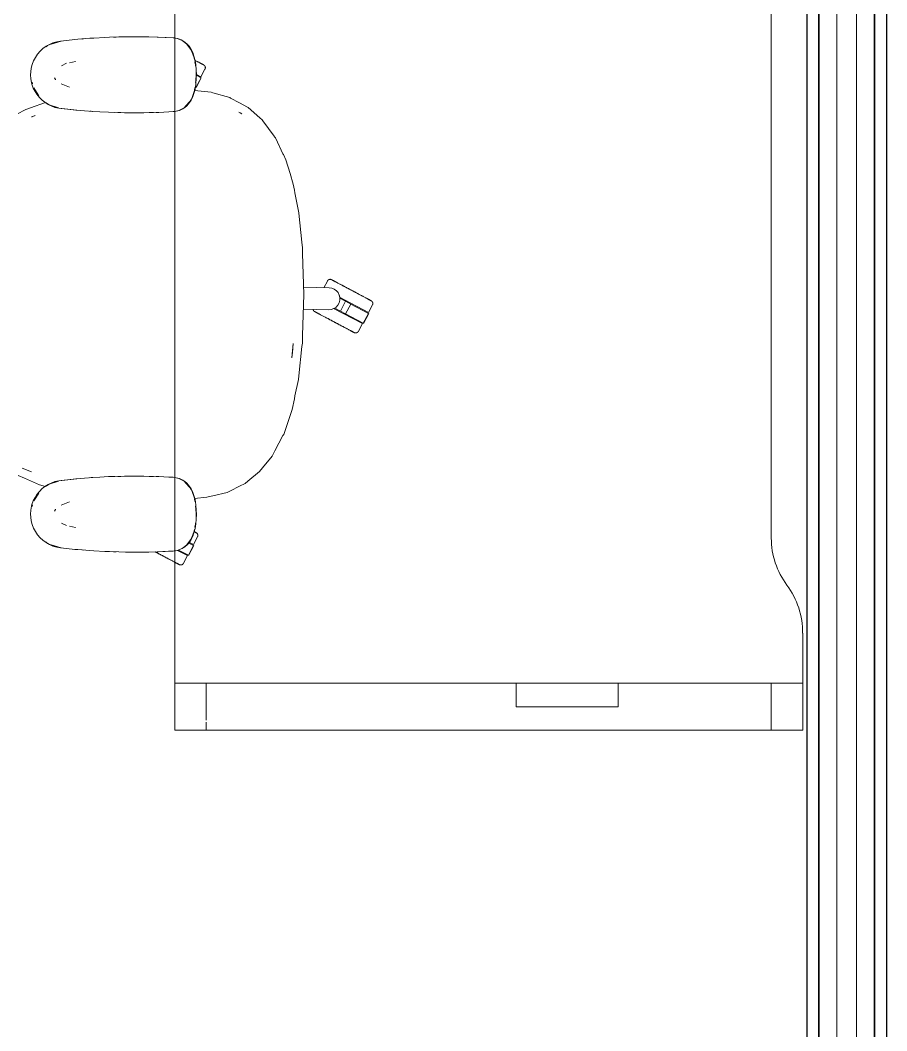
# Model space of a CAD drawing. Header units: millimetres. Extents: x 90978 to 295199, y -4084 to 97293.
# Drawn here: x 184209 to 185313, y 30635 to 31923 of the extents above; entities that cross this region are included whole.
import ezdxf

# ---------------------------------------------------------------- set-up
doc = ezdxf.new("R2010")
doc.units = ezdxf.units.MM
doc.header["$MEASUREMENT"] = 0
for name, color, linetype, lineweight in [('CSM-STL-XX-ZZ-M3-A-XXXX-00001_detached _19_04_21__rvt-1-Level 0$0$A-WALL', 7, 'CONTINUOUS', 9), ('CSM-STL-XX-ZZ-M3-A-XXXX-00001_detached _19_04_21__rvt-1-Level 0$0$I-WALL', 7, 'CONTINUOUS', 9), ('G-IMPT', 8, 'CONTINUOUS', 9), ('I-FURN', 8, 'CONTINUOUS', 9)]:
    doc.layers.add(name, color=color, linetype=linetype, lineweight=lineweight)

msp = doc.modelspace()

# ---------------------------------------------------------------- linework, layer by layer
at = {"layer": 'CSM-STL-XX-ZZ-M3-A-XXXX-00001_detached _19_04_21__rvt-1-Level 0$0$A-WALL'}
for p, q in [((185226.1, 34240.7), (185226.1, 28565.2)), ((185227.1, 34240.7), (185227.1, 28565.2)), ((185249.6, 34240.7), (185249.6, 28565.2)), ((185274.6, 34240.7), (185274.6, 28565.2)), ((185297.1, 34240.7), (185297.1, 28565.2)), ((185298.1, 34240.7), (185298.1, 28565.2))]:
    msp.add_line(p, q, dxfattribs=at)
at = {"layer": 'CSM-STL-XX-ZZ-M3-A-XXXX-00001_detached _19_04_21__rvt-1-Level 0$0$I-WALL', "lineweight": 30}
for p, q in [((185211.1, 34240.7), (185211.1, 28565.2)), ((185313.1, 28565.2), (185313.1, 34240.7))]:
    msp.add_line(p, q, dxfattribs=at)
at = {"layer": 'G-IMPT'}
for p, q in [((184246.4, 31892.7), (184242, 31890.2)), ((184252.1, 31894.8), (184244, 31891.1)), ((184246.4, 31892.7), (184250.7, 31894.5)), ((184261.1, 31896.9), (184248.6, 31893)), ((184248.6, 31893), (184257.8, 31895.9)), ((184250.7, 31894.5), (184255.5, 31896)), ((184252.1, 31894.8), (184260.5, 31896.7)), ((184260.6, 31896.9), (184255.5, 31896)), ((184261.1, 31896.9), (184257.8, 31895.9)), ((184278.5, 31898.8), (184260.6, 31896.9)), ((184282.6, 31899.1), (184278.5, 31898.8)), ((184297.7, 31900.4), (184282.6, 31899.1)), ((184289.5, 31899.7), (184287.8, 31899.5)), ((184297.7, 31900.4), (184302.8, 31900.7)), ((184302.8, 31900.7), (184316.9, 31901.5)), ((184322.9, 31901.7), (184316.9, 31901.5)), ((184322.9, 31901.7), (184334.7, 31902.1)), ((184327.8, 31901.9), (184329.8, 31902)), ((184329.8, 31902), (184331.2, 31902)), ((184343.1, 31902.3), (184334.7, 31902.1)), ((184343.1, 31902.3), (184353.9, 31902.4)), ((184343.1, 31902.3), (184363.3, 31902.3)), ((184343.1, 31902.3), (184373.1, 31902.2)), ((184373.1, 31902.2), (184353.9, 31902.4)), ((184363.3, 31902.3), (184365.3, 31902.3)), ((184363.3, 31902.3), (184373.1, 31902.2)), ((184363.3, 31902.3), (184384.7, 31901.8)), ((184363.3, 31902.3), (184383.5, 31901.9)), ((184365.3, 31902.3), (184367.2, 31902.3)), ((184373.1, 31902.2), (184384.7, 31901.8)), ((184384.7, 31901.8), (184383.5, 31901.9)), ((184383.5, 31901.9), (184405.3, 31900.8)), ((184383.5, 31901.9), (184403.7, 31900.9)), ((184384.7, 31901.8), (184405.3, 31900.8)), ((184405.3, 31900.8), (184403.7, 31900.9)), ((184405.3, 31900.8), (184406.9, 31900.5)), ((184409.1, 31900.1), (184406, 31900.6)), ((184409.3, 31900.1), (184406.9, 31900.5)), ((184409.1, 31900.1), (184415.3, 31897.7)), ((184409.3, 31900.1), (184410.7, 31899.7)), ((184414.3, 31898.3), (184410.7, 31899.7)), ((184414.3, 31898.3), (184417.7, 31896.4)), ((184415.3, 31897.7), (184420.9, 31893.5)), ((184417.7, 31896.4), (184421.5, 31893.3)), ((184420.9, 31893.5), (184426.2, 31886.7)), ((184424.1, 31890.3), (184421.5, 31893.3)), ((184228.3, 31876), (184231.1, 31880.2)), ((184231.1, 31880.2), (184234.5, 31884)), ((184237.9, 31887.2), (184234.5, 31884)), ((184237.9, 31887.2), (184242, 31890.2)), ((184241.9, 31889.5), (184244, 31891.1)), ((184426.8, 31886.2), (184424.1, 31890.3)), ((184426.2, 31886.7), (184428, 31882.3)), ((184426.8, 31886.2), (184428.8, 31882.1)), ((184430.3, 31876.7), (184428, 31882.3)), ((184430.4, 31877.8), (184428.8, 31882.1)), ((184223, 31862.3), (184224.3, 31867.1)), ((184226.1, 31871.8), (184224.3, 31867.1)), ((184228.3, 31876), (184226.1, 31871.8)), ((184261.5, 31865.3), (184268.2, 31868.6)), ((184279.3, 31870.9), (184271.8, 31869.3)), ((184278.9, 31870.8), (184279.3, 31870.9)), ((184430.3, 31876.7), (184431, 31873.3)), ((184430.4, 31877.8), (184431.8, 31872.3)), ((184431.6, 31870.5), (184432.4, 31866.7)), ((184432.8, 31866.4), (184431.8, 31872.3)), ((184432.4, 31866.7), (184432.6, 31863.5)), ((184432.8, 31866.4), (184433.4, 31860.2)), ((184222.2, 31853.9), (184222.4, 31857.8)), ((184222.2, 31853.9), (184222.5, 31848.9)), ((184223, 31862.3), (184222.4, 31857.8)), ((184432.9, 31846.7), (184433.2, 31853.9)), ((184433, 31857), (184433.2, 31853.9)), ((184433.5, 31853.9), (184433.4, 31860.2)), ((184433.4, 31849.4), (184433.5, 31853.9)), ((184222.5, 31848.9), (184223.4, 31843.9)), ((184223.4, 31843.9), (184223.9, 31841.8)), ((184225.7, 31837), (184223.9, 31841.8)), ((184224.7, 31842.2), (184224.1, 31844.3)), ((184252.8, 31850.1), (184253.8, 31847.9)), ((184253.8, 31847.9), (184254.1, 31847.4)), ((184271.8, 31838.2), (184261.4, 31842.3)), ((184431.8, 31835.3), (184432.9, 31842.1)), ((184432.9, 31846.7), (184432.5, 31844)), ((184433.4, 31849.4), (184432.9, 31842.1)), ((184225.7, 31837), (184227.9, 31832.5)), ((184226.3, 31837.1), (184228.5, 31833.4)), ((184226.3, 31837.1), (184232.6, 31827.2)), ((184227.9, 31832.5), (184230.2, 31829)), ((184228.5, 31833.4), (184232.6, 31827.2)), ((184233.4, 31825), (184230.2, 31829)), ((184431, 31833.7), (184428.2, 31825.1)), ((184430.8, 31831.4), (184429, 31826.3)), ((184430.8, 31831.4), (184431.8, 31835.3)), ((184431.1, 31834), (184452.4, 31831.6)), ((184431.7, 31837.8), (184431.2, 31834.5)), ((184454.6, 31830.9), (184452.4, 31831.6)), ((184454.6, 31830.9), (184476, 31824.9)), ((184241.2, 31818.7), (184222.2, 31811.7)), ((184233.4, 31825), (184237, 31821.4)), ((184237, 31821.4), (184240.3, 31818.8)), ((184244.6, 31816.1), (184240.3, 31818.8)), ((184245.9, 31815.7), (184242.3, 31818.1)), ((184244.6, 31816.1), (184249.2, 31813.9)), ((184255.1, 31812.1), (184245.9, 31815.7)), ((184245.9, 31815.7), (184248.6, 31814.8)), ((184245.9, 31815.7), (184257.8, 31811.9)), ((184248.6, 31814.8), (184257.8, 31811.9)), ((184424.4, 31818.9), (184417.5, 31811.5)), ((184423.2, 31816.8), (184417.5, 31811.5)), ((184423, 31817.3), (184419.9, 31813.7)), ((184420.7, 31813.8), (184423.6, 31816.8)), ((184424.4, 31818.9), (184423.1, 31817.4)), ((184425.1, 31819.9), (184423.2, 31816.8)), ((184423.6, 31816.8), (184426, 31820.3)), ((184426.4, 31822.2), (184425.6, 31820.7)), ((184426.8, 31821.7), (184426, 31820.3)), ((184428.2, 31825.1), (184426.7, 31822.6)), ((184429, 31826.3), (184426.8, 31821.7)), ((184476, 31824.9), (184477.1, 31824.3)), ((184477.1, 31824.3), (184488.3, 31818.3)), ((184488.3, 31818.3), (184498.8, 31812.7)), ((184206.6, 31804.5), (184214.5, 31808.6)), ((184214.5, 31808.6), (184216.2, 31809.6)), ((184222.2, 31811.7), (184216.2, 31809.6)), ((184223.5, 31800.2), (184228, 31801.8)), ((184228, 31801.8), (184224.1, 31800.4)), ((184249.2, 31813.9), (184253.3, 31812.4)), ((184258.3, 31811.3), (184253.3, 31812.4)), ((184258.2, 31811.5), (184255.1, 31812.1)), ((184258.3, 31811.3), (184281.2, 31808.8)), ((184258.3, 31811.3), (184261.1, 31811)), ((184258.3, 31811.3), (184279.7, 31808.9)), ((184281.2, 31808.8), (184261.1, 31811)), ((184279.7, 31808.9), (184291.1, 31808)), ((184301.4, 31807.2), (184291.1, 31808)), ((184299.3, 31807.4), (184297.9, 31807.5)), ((184299.3, 31807.4), (184301.2, 31807.3)), ((184301.4, 31807.2), (184310.3, 31806.7)), ((184321.6, 31806.1), (184310.3, 31806.7)), ((184321.6, 31806.1), (184329.4, 31805.8)), ((184341.7, 31805.5), (184329.4, 31805.8)), ((184333.3, 31805.7), (184335, 31805.7)), ((184335, 31805.7), (184337.1, 31805.7)), ((184341.7, 31805.5), (184347.2, 31805.5)), ((184361.9, 31805.5), (184347.2, 31805.5)), ((184366.4, 31805.5), (184361.9, 31805.5)), ((184366.4, 31805.5), (184382.1, 31805.9)), ((184373.2, 31805.7), (184375.4, 31805.7)), ((184378.7, 31805.8), (184375.4, 31805.7)), ((184382.1, 31805.9), (184385.7, 31806)), ((184398.2, 31806.6), (184385.7, 31806)), ((184398.2, 31806.6), (184403.9, 31806.9)), ((184406, 31807.3), (184403.7, 31806.9)), ((184403.9, 31806.9), (184406, 31807.2)), ((184411, 31808.3), (184406, 31807.3)), ((184406, 31807.2), (184407.9, 31807.4)), ((184407.9, 31807.4), (184411.8, 31808.5)), ((184415.3, 31810.4), (184411, 31808.3)), ((184416.2, 31810.5), (184411.8, 31808.5)), ((184415.3, 31810.4), (184417.5, 31811.5)), ((184416.2, 31810.5), (184419.4, 31812.7)), ((184417.5, 31811.5), (184419.9, 31813.7)), ((184420.7, 31813.8), (184419.4, 31812.7)), ((184491.5, 31804.1), (184487.6, 31806.1)), ((184489.2, 31805.3), (184487.6, 31806.1)), ((184491.5, 31804.1), (184489.2, 31805.3)), ((184499.4, 31812.1), (184498.8, 31812.7)), ((184514.2, 31799.1), (184499.4, 31812.1)), ((184223.5, 31800.2), (184224.1, 31800.4)), ((184514.2, 31799.1), (184517.5, 31796.3)), ((184518.2, 31795.3), (184517.5, 31796.3)), ((184532.8, 31775.8), (184518.2, 31795.3)), ((184532.8, 31775.8), (184533.2, 31775)), ((184533.2, 31775), (184534.2, 31773.4)), ((184534.6, 31772.7), (184534.2, 31773.4)), ((184534.6, 31772.7), (184543.8, 31753.1)), ((184543.8, 31753.1), (184544.3, 31752.2)), ((184547.5, 31745.4), (184544.3, 31752.2)), ((184547.5, 31745.4), (184552.8, 31728.1)), ((184552.8, 31728.1), (184557, 31714.5)), ((184557, 31714.5), (184558.4, 31706.9)), ((184559.1, 31703.3), (184558.4, 31706.9)), ((184559.1, 31703.3), (184564, 31677.9)), ((184564.1, 31677.4), (184564, 31677.9)), ((184564.1, 31677.4), (184567.9, 31640.4)), ((184567.9, 31640.4), (184568.7, 31633.4)), ((184568.9, 31626.1), (184568.7, 31633.4)), ((184570.5, 31573.9), (184568.9, 31626.1)), ((184568.8, 31521.8), (184570.5, 31573.9)), ((184568.8, 31521.8), (184568.5, 31511.8)), ((184556.6, 31511.3), (184555.3, 31493)), ((184556.6, 31511.3), (184556, 31499.9)), ((184568, 31507.4), (184563.9, 31470)), ((184568, 31507.4), (184568.5, 31511.8)), ((184555.3, 31493), (184556, 31499.9)), ((184563.4, 31465.6), (184563.9, 31470)), ((184559, 31444.6), (184563.4, 31465.6)), ((184558.3, 31441), (184555.4, 31427.1)), ((184559, 31444.6), (184558.3, 31441)), ((184552.9, 31419.7), (184544.7, 31395.6)), ((184552.9, 31419.7), (184555.4, 31427.1)), ((184533.5, 31374.4), (184543.8, 31394)), ((184543.8, 31394), (184544.7, 31395.6)), ((184530.1, 31367.9), (184517.9, 31352.8)), ((184530.1, 31367.9), (184532.8, 31373.1)), ((184533.5, 31374.4), (184532.8, 31373.1)), ((184211.4, 31352.7), (184223.3, 31347.8)), ((184514.1, 31348.1), (184517.9, 31352.8)), ((184214.5, 31339.7), (184206.3, 31343.3)), ((184222.3, 31336.3), (184214.5, 31339.7)), ((184223.5, 31347.7), (184223.3, 31347.8)), ((184258.3, 31336.5), (184281.2, 31339)), ((184258.3, 31336.5), (184279.7, 31338.9)), ((184281.2, 31339), (184261.1, 31336.9)), ((184279.7, 31338.9), (184291.1, 31339.9)), ((184301.4, 31340.6), (184291.1, 31339.9)), ((184299.3, 31340.5), (184297.9, 31340.3)), ((184299.3, 31340.5), (184301.2, 31340.5)), ((184301.4, 31340.6), (184310.3, 31341.1)), ((184321.6, 31341.7), (184310.3, 31341.1)), ((184321.6, 31341.7), (184329.4, 31342)), ((184341.7, 31342.3), (184329.4, 31342)), ((184333.3, 31342.1), (184335, 31342.1)), ((184335, 31342.1), (184337.1, 31342.1)), ((184341.7, 31342.3), (184347.2, 31342.3)), ((184361.9, 31342.4), (184347.2, 31342.3)), ((184366.4, 31342.3), (184361.9, 31342.4)), ((184366.4, 31342.3), (184382.1, 31341.9)), ((184373.2, 31342.1), (184375.4, 31342.1)), ((184378.7, 31342), (184375.4, 31342.1)), ((184382.1, 31341.9), (184385.7, 31341.8)), ((184398.2, 31341.2), (184385.7, 31341.8)), ((184398.2, 31341.2), (184403.9, 31340.9)), ((184406, 31340.5), (184403.7, 31340.9)), ((184403.9, 31340.9), (184406, 31340.6)), ((184406, 31340.6), (184407.9, 31340.4)), ((184411, 31339.5), (184406, 31340.5)), ((184407.9, 31340.4), (184411.8, 31339.3)), ((184415.3, 31337.4), (184411, 31339.5)), ((184416.2, 31337.4), (184411.8, 31339.3)), ((184499.2, 31336), (184514.1, 31348.1)), ((184233.4, 31331.4), (184222.3, 31336.3)), ((184233.4, 31331.4), (184241.2, 31329.2)), ((184233.4, 31322.8), (184237, 31326.4)), ((184237, 31326.4), (184240.3, 31329)), ((184244.6, 31331.7), (184240.3, 31329)), ((184245.9, 31332.1), (184242.3, 31329.7)), ((184244.6, 31331.7), (184249.2, 31333.9)), ((184245.9, 31332.1), (184257.8, 31335.9)), ((184255.1, 31335.7), (184245.9, 31332.1)), ((184245.9, 31332.1), (184248.6, 31333)), ((184248.6, 31333), (184257.8, 31335.9)), ((184249.2, 31333.9), (184253.3, 31335.4)), ((184258.3, 31336.5), (184253.3, 31335.4)), ((184258.2, 31336.3), (184255.1, 31335.7)), ((184258.3, 31336.5), (184261.1, 31336.9)), ((184415.3, 31337.4), (184417.5, 31336.3)), ((184416.2, 31337.4), (184419.4, 31335.1)), ((184417.5, 31336.3), (184419.9, 31334.1)), ((184424.4, 31328.9), (184417.5, 31336.3)), ((184423.2, 31331), (184417.5, 31336.3)), ((184420.7, 31334), (184419.4, 31335.1)), ((184423, 31330.6), (184419.9, 31334.1)), ((184420.7, 31334), (184423.6, 31331)), ((184424.4, 31328.9), (184423.1, 31330.4)), ((184425.1, 31327.9), (184423.2, 31331)), ((184423.6, 31331), (184426, 31327.5)), ((184426.4, 31325.6), (184425.6, 31327.1)), ((184426.8, 31326.1), (184426, 31327.5)), ((184428.2, 31322.7), (184426.7, 31325.2)), ((184429, 31321.5), (184426.8, 31326.1)), ((184476.9, 31323.8), (184488.4, 31329.5)), ((184495.5, 31333), (184488.4, 31329.5)), ((184499.2, 31336), (184495.5, 31333)), ((184225.7, 31310.8), (184227.9, 31315.3)), ((184226.3, 31310.7), (184232.6, 31320.6)), ((184226.3, 31310.7), (184228.5, 31314.4)), ((184227.9, 31315.3), (184230.2, 31318.9)), ((184228.5, 31314.4), (184232.6, 31320.6)), ((184233.4, 31322.8), (184230.2, 31318.9)), ((184431, 31314.1), (184428.2, 31322.7)), ((184430.8, 31316.4), (184429, 31321.5)), ((184430.8, 31316.4), (184431.8, 31312.5)), ((184431.1, 31313.9), (184446.9, 31315.4)), ((184431.7, 31310), (184431.2, 31313.3)), ((184431.8, 31312.5), (184432.9, 31305.7)), ((184446.9, 31315.4), (184452.2, 31316.7)), ((184454.6, 31317.3), (184452.2, 31316.7)), ((184472.6, 31321.7), (184454.6, 31317.3)), ((184476.9, 31323.8), (184472.6, 31321.7)), ((184222.5, 31298.9), (184223.4, 31303.9)), ((184223.4, 31303.9), (184223.9, 31306)), ((184225.7, 31310.8), (184223.9, 31306)), ((184224.7, 31305.6), (184224.1, 31303.6)), ((184252.8, 31297.7), (184253.8, 31300)), ((184253.8, 31300), (184254.1, 31300.4)), ((184271.8, 31309.6), (184261.4, 31305.5)), ((184432.9, 31301.1), (184432.5, 31303.9)), ((184433.4, 31298.4), (184432.9, 31305.7)), ((184432.9, 31301.1), (184433.2, 31293.9)), ((184222.2, 31293.9), (184222.5, 31298.9)), ((184222.2, 31293.9), (184222.4, 31290.1)), ((184223, 31285.5), (184222.4, 31290.1)), ((184432.8, 31281.4), (184433.4, 31287.6)), ((184433, 31290.8), (184433.2, 31293.9)), ((184433.4, 31298.4), (184433.5, 31293.9)), ((184433.5, 31293.9), (184433.4, 31287.6)), ((184223, 31285.5), (184224.3, 31280.7)), ((184226.1, 31276), (184224.3, 31280.7)), ((184228.3, 31271.8), (184226.1, 31276)), ((184261.5, 31282.5), (184268.2, 31279.3)), ((184279.3, 31276.9), (184271.8, 31278.5)), ((184278.9, 31277), (184279.3, 31276.9)), ((184430.3, 31271.1), (184431, 31274.5)), ((184430.4, 31270), (184431.8, 31275.5)), ((184431.6, 31277.3), (184432.4, 31281.1)), ((184432.8, 31281.4), (184431.8, 31275.5)), ((184432.4, 31281.1), (184432.6, 31284.3)), ((184228.3, 31271.8), (184231.1, 31267.6)), ((184231.1, 31267.6), (184234.5, 31263.8)), ((184237.9, 31260.6), (184234.5, 31263.8)), ((184237.9, 31260.6), (184242, 31257.6)), ((184420.9, 31254.3), (184426.2, 31261.1)), ((184426.8, 31261.6), (184424.1, 31257.5)), ((184426.2, 31261.1), (184428, 31265.5)), ((184426.8, 31261.6), (184428.8, 31265.7)), ((184430.3, 31271.1), (184428, 31265.5)), ((184430.4, 31270), (184428.8, 31265.7)), ((184241.9, 31258.3), (184244, 31256.7)), ((184246.4, 31255.1), (184242, 31257.6)), ((184252.1, 31253), (184244, 31256.7)), ((184246.4, 31255.1), (184250.7, 31253.3)), ((184261.1, 31251), (184248.6, 31254.8)), ((184248.6, 31254.8), (184257.8, 31251.9)), ((184250.7, 31253.3), (184255.5, 31251.8)), ((184252.1, 31253), (184260.5, 31251.1)), ((184260.6, 31251), (184255.5, 31251.8)), ((184261.1, 31251), (184257.8, 31251.9)), ((184278.5, 31249), (184260.6, 31251)), ((184282.6, 31248.7), (184278.5, 31249)), ((184297.7, 31247.5), (184282.6, 31248.7)), ((184289.5, 31248.1), (184287.8, 31248.3)), ((184409.1, 31247.7), (184406, 31247.3)), ((184409.3, 31247.7), (184406.9, 31247.3)), ((184409.1, 31247.7), (184415.3, 31250.1)), ((184409.3, 31247.7), (184410.7, 31248.1)), ((184414.3, 31249.5), (184410.7, 31248.1)), ((184414.3, 31249.5), (184417.7, 31251.4)), ((184415.3, 31250.1), (184420.9, 31254.3)), ((184417.7, 31251.4), (184421.5, 31254.5)), ((184424.1, 31257.5), (184421.5, 31254.5)), ((184297.7, 31247.5), (184302.8, 31247.1)), ((184302.8, 31247.1), (184316.9, 31246.3)), ((184322.9, 31246.1), (184316.9, 31246.3)), ((184322.9, 31246.1), (184334.7, 31245.7)), ((184327.8, 31245.9), (184329.8, 31245.8)), ((184329.8, 31245.8), (184331.2, 31245.8)), ((184343.1, 31245.5), (184334.7, 31245.7)), ((184343.1, 31245.5), (184373.1, 31245.6)), ((184343.1, 31245.5), (184363.3, 31245.5)), ((184343.1, 31245.5), (184353.9, 31245.4)), ((184373.1, 31245.6), (184353.9, 31245.4)), ((184363.3, 31245.5), (184384.7, 31246)), ((184363.3, 31245.5), (184383.5, 31245.9)), ((184363.3, 31245.5), (184373.1, 31245.6)), ((184363.3, 31245.5), (184365.3, 31245.5)), ((184365.3, 31245.5), (184367.2, 31245.6)), ((184373.1, 31245.6), (184384.7, 31246)), ((184383.5, 31245.9), (184405.3, 31247)), ((184383.5, 31245.9), (184403.7, 31246.9)), ((184384.7, 31246), (184383.5, 31245.9)), ((184384.7, 31246), (184405.3, 31247)), ((184405.3, 31247), (184403.7, 31246.9)), ((184405.3, 31247), (184406.9, 31247.3))]:
    msp.add_line(p, q, dxfattribs=at)
at = {"layer": 'I-FURN'}
for p, q in [((184406, 32618.4), (184406, 31018.4)), ((184406, 31018.4), (184406, 32618.4)), ((185166, 31263.4), (185166, 32373.4)), ((185166, 32373.4), (185166, 31263.4)), ((184432, 31872.2), (184431.2, 31872.6)), ((184432.8, 31871.8), (184432, 31872.2)), ((184433.6, 31871.4), (184432.8, 31871.8)), ((184434.4, 31870.9), (184433.6, 31871.4)), ((184435.1, 31870.6), (184434.4, 31870.9)), ((184435.8, 31870.2), (184435.1, 31870.6)), ((184436.5, 31869.8), (184435.8, 31870.2)), ((184437.1, 31869.5), (184436.5, 31869.8)), ((184437.8, 31869.2), (184437.1, 31869.5)), ((184438.3, 31868.8), (184437.8, 31869.2)), ((184438, 31869), (184438.6, 31868.7)), ((184438.9, 31868.5), (184438.3, 31868.8)), ((184438.6, 31868.7), (184439.1, 31868.4)), ((184439.4, 31868.3), (184438.9, 31868.5)), ((184439.1, 31868.4), (184439.6, 31868.2)), ((184439.9, 31868), (184439.4, 31868.3)), ((184439.6, 31868.2), (184440.1, 31867.9)), ((184440.3, 31867.8), (184439.9, 31868)), ((184440.1, 31867.9), (184440.5, 31867.7)), ((184440.8, 31867.6), (184440.3, 31867.8)), ((184440.5, 31867.7), (184440.9, 31867.5)), ((184441.1, 31867.4), (184440.8, 31867.6)), ((184440.9, 31867.5), (184441.3, 31867.3)), ((184441.5, 31867.2), (184441.1, 31867.4)), ((184441.3, 31867.3), (184441.6, 31867.1)), ((184441.8, 31867), (184441.5, 31867.2)), ((184441.6, 31867.1), (184441.9, 31867)), ((184442, 31866.9), (184441.8, 31867)), ((184441.9, 31867), (184442.1, 31866.8)), ((184442.2, 31866.8), (184442, 31866.9)), ((184442.1, 31866.8), (184442.3, 31866.7)), ((184442.4, 31866.7), (184442.2, 31866.8)), ((184442.3, 31866.7), (184442.5, 31866.6)), ((184442.6, 31866.6), (184442.4, 31866.7)), ((184442.5, 31866.6), (184442.6, 31866.6)), ((184442.6, 31866.6), (184442.7, 31866.5)), ((184442.7, 31866.5), (184442.6, 31866.6)), ((184442.7, 31866.5), (184442.9, 31866.4)), ((184442.7, 31866.5), (184442.7, 31866.5)), ((184442.7, 31866.5), (184442.7, 31866.5)), ((184442.7, 31866.5), (184442.7, 31866.5)), ((184442.7, 31866.5), (184442.7, 31866.5)), ((184442.9, 31866.4), (184443, 31866.3)), ((184443, 31866.3), (184443.1, 31866.3)), ((184443.1, 31866.3), (184443.3, 31866.2)), ((184443.3, 31866.2), (184443.4, 31866.1)), ((184443.4, 31866.1), (184443.5, 31866)), ((184443.5, 31866), (184443.6, 31865.8)), ((184443.6, 31865.8), (184443.8, 31865.7)), ((184433.6, 31854.4), (184439.3, 31851.4)), ((184434.1, 31853), (184439.4, 31850.1)), ((184439.3, 31851.4), (184444.4, 31861.1)), ((184443.8, 31865.7), (184443.9, 31865.6)), ((184443.9, 31865.6), (184444, 31865.5)), ((184444, 31865.5), (184444.1, 31865.4)), ((184444.1, 31865.4), (184444.2, 31865.2)), ((184444.2, 31865.2), (184444.3, 31865.1)), ((184444.3, 31865.1), (184444.3, 31865)), ((184444.3, 31865), (184444.4, 31864.8)), ((184444.4, 31864.8), (184444.5, 31864.7)), ((184444.5, 31861.2), (184444.4, 31861.1)), ((184444.4, 31861.1), (184444.4, 31861.1)), ((184444.5, 31864.7), (184444.6, 31864.5)), ((184444.6, 31861.4), (184444.5, 31861.2)), ((184444.6, 31864.5), (184444.6, 31864.4)), ((184444.6, 31864.4), (184444.7, 31864.2)), ((184444.7, 31861.7), (184444.6, 31861.5)), ((184444.6, 31861.5), (184444.6, 31861.4)), ((184444.7, 31864.2), (184444.7, 31864.1)), ((184444.7, 31864.1), (184444.8, 31863.9)), ((184444.8, 31862), (184444.7, 31861.8)), ((184444.7, 31861.8), (184444.7, 31861.7)), ((184444.8, 31863.9), (184444.8, 31863.8)), ((184444.8, 31863.8), (184444.8, 31863.6)), ((184444.8, 31863.6), (184444.8, 31863.4)), ((184444.8, 31863.4), (184444.9, 31863.3)), ((184444.9, 31862.6), (184444.8, 31862.5)), ((184444.8, 31862.5), (184444.8, 31862.3)), ((184444.8, 31862.3), (184444.8, 31862.2)), ((184444.8, 31862.2), (184444.8, 31862)), ((184444.9, 31863.3), (184444.9, 31863.1)), ((184444.9, 31863.1), (184444.9, 31863)), ((184444.9, 31863), (184444.9, 31862.8)), ((184444.9, 31862.8), (184444.9, 31862.6)), ((184439.4, 31850.1), (184432.9, 31837.8)), ((184433, 31837.7), (184439.6, 31850)), ((184432.9, 31837.8), (184432.8, 31837.8)), ((184570.2, 31583), (184602.6, 31582.4)), ((184600.4, 31591), (184595.7, 31582.2)), ((184600.4, 31591.2), (184600.5, 31591.3)), ((184600.4, 31591), (184600.4, 31591.2)), ((184600.5, 31591.3), (184600.6, 31591.4)), ((184600.6, 31591.4), (184600.7, 31591.6)), ((184600.7, 31591.6), (184600.8, 31591.7)), ((184600.8, 31591.7), (184600.9, 31591.8)), ((184600.9, 31591.8), (184601, 31591.9)), ((184601, 31591.9), (184601.1, 31592)), ((184601.1, 31592), (184601.3, 31592.2)), ((184601.3, 31592.2), (184601.4, 31592.3)), ((184601.4, 31592.3), (184601.5, 31592.4)), ((184601.5, 31592.4), (184601.6, 31592.5)), ((184601.6, 31592.5), (184601.8, 31592.5)), ((184601.8, 31592.5), (184601.9, 31592.6)), ((184601.9, 31592.6), (184602.1, 31592.7)), ((184602.1, 31592.7), (184602.2, 31592.8)), ((184602.2, 31592.8), (184602.4, 31592.8)), ((184602.4, 31592.8), (184602.5, 31592.9)), ((184602.5, 31592.9), (184602.7, 31593)), ((184602.7, 31593), (184602.8, 31593)), ((184602.8, 31593), (184603, 31593)), ((184603, 31593), (184603.1, 31593.1)), ((184603.1, 31593.1), (184603.3, 31593.1)), ((184603.3, 31593.1), (184603.4, 31593.1)), ((184603.4, 31593.1), (184603.6, 31593.1)), ((184603.6, 31593.1), (184603.8, 31593.2)), ((184603.8, 31593.2), (184603.9, 31593.2)), ((184603.9, 31593.2), (184604.1, 31593.2)), ((184604.1, 31593.2), (184604.2, 31593.2)), ((184604.2, 31593.2), (184604.4, 31593.1)), ((184604.4, 31593.1), (184604.6, 31593.1)), ((184604.6, 31593.1), (184604.7, 31593.1)), ((184604.7, 31593.1), (184604.9, 31593)), ((184604.9, 31593), (184605, 31593)), ((184605, 31593), (184605.2, 31593)), ((184605.2, 31593), (184605.3, 31592.9)), ((184605.3, 31592.9), (184605.5, 31592.8)), ((184605.5, 31592.8), (184605.6, 31592.8)), ((184605.6, 31592.8), (184605.8, 31592.7)), ((184605.8, 31592.7), (184605.8, 31592.7)), ((184605.8, 31592.7), (184605.8, 31592.7)), ((184605.8, 31592.7), (184605.9, 31592.6)), ((184605.9, 31592.7), (184605.8, 31592.7)), ((184605.8, 31592.7), (184605.8, 31592.7)), ((184605.9, 31592.6), (184605.9, 31592.7)), ((184605.9, 31592.6), (184606, 31592.6)), ((184606.1, 31592.6), (184605.9, 31592.6)), ((184606, 31592.6), (184606.1, 31592.5)), ((184606.2, 31592.5), (184606.1, 31592.6)), ((184606.1, 31592.5), (184606.3, 31592.4)), ((184606.4, 31592.4), (184606.2, 31592.5)), ((184606.3, 31592.4), (184606.5, 31592.3)), ((184606.7, 31592.2), (184606.4, 31592.4)), ((184606.5, 31592.3), (184606.8, 31592.2)), ((184607, 31592.1), (184606.7, 31592.2)), ((184606.8, 31592.2), (184607.1, 31592)), ((184607.3, 31591.9), (184607, 31592.1)), ((184607.1, 31592), (184607.4, 31591.8)), ((184607.6, 31591.7), (184607.3, 31591.9)), ((184607.4, 31591.8), (184607.8, 31591.6)), ((184608, 31591.5), (184607.6, 31591.7)), ((184607.8, 31591.6), (184608.2, 31591.4)), ((184608.5, 31591.3), (184608, 31591.5)), ((184608.2, 31591.4), (184608.7, 31591.2)), ((184608.9, 31591), (184608.5, 31591.3)), ((184608.7, 31591.2), (184609.1, 31590.9)), ((184609.4, 31590.8), (184608.9, 31591)), ((184609.1, 31590.9), (184609.7, 31590.6)), ((184610, 31590.5), (184609.4, 31590.8)), ((184609.7, 31590.6), (184610.2, 31590.4)), ((184610.5, 31590.2), (184610, 31590.5)), ((184610.2, 31590.4), (184610.8, 31590)), ((184611.1, 31589.9), (184610.5, 31590.2)), ((184611.8, 31589.5), (184611.1, 31589.9)), ((184612.4, 31589.2), (184611.8, 31589.5)), ((184613.1, 31588.8), (184612.4, 31589.2)), ((184613.8, 31588.4), (184613.1, 31588.8)), ((184614.6, 31588), (184613.8, 31588.4)), ((184615.4, 31587.6), (184614.6, 31588)), ((184616.2, 31587.2), (184615.4, 31587.6)), ((184617, 31586.8), (184616.2, 31587.2)), ((184616.5, 31587), (184617.4, 31586.5)), ((184617.8, 31586.3), (184617, 31586.8)), ((184617.4, 31586.5), (184618.2, 31586.1)), ((184618.7, 31585.8), (184617.8, 31586.3)), ((184618.2, 31586.1), (184619.1, 31585.6)), ((184619.6, 31585.4), (184618.7, 31585.8)), ((184619.1, 31585.6), (184620, 31585.1)), ((184620.5, 31584.9), (184619.6, 31585.4)), ((184620, 31585.1), (184620.9, 31584.7)), ((184621.4, 31584.4), (184620.5, 31584.9)), ((184620.9, 31584.7), (184621.8, 31584.2)), ((184622.4, 31583.9), (184621.4, 31584.4)), ((184621.8, 31584.2), (184622.8, 31583.7)), ((184623.3, 31583.4), (184622.4, 31583.9)), ((184622.8, 31583.7), (184623.8, 31583.2)), ((184624.3, 31582.9), (184623.3, 31583.4)), ((184623.8, 31583.2), (184624.7, 31582.6)), ((184625.2, 31582.4), (184624.3, 31582.9)), ((184624.7, 31582.6), (184625.7, 31582.1)), ((184602.6, 31582.4), (184605.9, 31581.9)), ((184605.9, 31581.9), (184609, 31580.7)), ((184609, 31580.7), (184611.8, 31578.7)), ((184611.8, 31578.7), (184614, 31576.2)), ((184614, 31576.2), (184615.5, 31573.1)), ((184615.5, 31573.1), (184616.2, 31569.9)), ((184615.9, 31570.3), (184652.6, 31550.8)), ((184616.2, 31569.9), (184616.2, 31566.5)), ((184626.2, 31581.8), (184625.2, 31582.4)), ((184625.7, 31582.1), (184626.7, 31581.6)), ((184627.2, 31581.3), (184626.2, 31581.8)), ((184626.7, 31581.6), (184627.7, 31581.1)), ((184628.2, 31580.8), (184627.2, 31581.3)), ((184627.7, 31581.1), (184628.7, 31580.5)), ((184629.2, 31580.2), (184628.2, 31580.8)), ((184628.7, 31580.5), (184629.7, 31580)), ((184630.2, 31579.7), (184629.2, 31580.2)), ((184629.7, 31580), (184630.7, 31579.5)), ((184631.2, 31579.2), (184630.2, 31579.7)), ((184630.7, 31579.5), (184631.7, 31578.9)), ((184632.2, 31578.6), (184631.2, 31579.2)), ((184631.7, 31578.9), (184632.7, 31578.4)), ((184633.2, 31578.1), (184632.2, 31578.6)), ((184632.7, 31578.4), (184633.7, 31577.9)), ((184634.2, 31577.6), (184633.2, 31578.1)), ((184633.7, 31577.9), (184634.7, 31577.3)), ((184635.2, 31577.1), (184634.2, 31577.6)), ((184634.7, 31577.3), (184635.7, 31576.8)), ((184636.2, 31576.5), (184635.2, 31577.1)), ((184635.7, 31576.8), (184636.7, 31576.3)), ((184637.2, 31576), (184636.2, 31576.5)), ((184636.7, 31576.3), (184637.6, 31575.8)), ((184638.2, 31575.5), (184637.2, 31576)), ((184637.6, 31575.8), (184638.6, 31575.3)), ((184639.1, 31575), (184638.2, 31575.5)), ((184638.6, 31575.3), (184639.6, 31574.8)), ((184640.1, 31574.5), (184639.1, 31575)), ((184639.6, 31574.8), (184640.5, 31574.3)), ((184641, 31574), (184640.1, 31574.5)), ((184640.5, 31574.3), (184641.4, 31573.8)), ((184641.9, 31573.5), (184641, 31574)), ((184641.4, 31573.8), (184642.3, 31573.3)), ((184642.8, 31573), (184641.9, 31573.5)), ((184643.7, 31572.6), (184642.8, 31573)), ((184644.5, 31572.1), (184643.7, 31572.6)), ((184645.4, 31571.7), (184644.5, 31572.1)), ((184646.2, 31571.2), (184645.4, 31571.7)), ((184647, 31570.8), (184646.2, 31571.2)), ((184647.7, 31570.4), (184647, 31570.8)), ((184648.5, 31570), (184647.7, 31570.4)), ((184649.2, 31569.6), (184648.5, 31570)), ((184649.9, 31569.3), (184649.2, 31569.6)), ((184611.4, 31557.8), (184608.6, 31555.9)), ((184613.7, 31560.3), (184611.4, 31557.8)), ((184615.3, 31563.2), (184613.7, 31560.3)), ((184616.2, 31566.5), (184615.3, 31563.2)), ((184616.3, 31569), (184623.4, 31565.2)), ((184623.4, 31565.2), (184616.9, 31552.8)), ((184623.4, 31565.2), (184630.1, 31561.7)), ((184630.1, 31561.7), (184623.5, 31549.3)), ((184630.1, 31561.7), (184652.8, 31549.6)), ((184650.5, 31568.9), (184649.9, 31569.3)), ((184651.1, 31568.6), (184650.5, 31568.9)), ((184651.7, 31568.3), (184651.1, 31568.6)), ((184651.4, 31568.5), (184652, 31568.2)), ((184652.3, 31568), (184651.7, 31568.3)), ((184652, 31568.2), (184652.5, 31567.9)), ((184652.8, 31567.7), (184652.3, 31568)), ((184652.5, 31567.9), (184653, 31567.6)), ((184652.6, 31550.8), (184657.8, 31560.5)), ((184653.3, 31567.5), (184652.8, 31567.7)), ((184653, 31567.6), (184653.5, 31567.4)), ((184653.7, 31567.2), (184653.3, 31567.5)), ((184653.5, 31567.4), (184653.9, 31567.1)), ((184654.1, 31567), (184653.7, 31567.2)), ((184653.9, 31567.1), (184654.3, 31566.9)), ((184654.5, 31566.8), (184654.1, 31567)), ((184654.3, 31566.9), (184654.6, 31566.7)), ((184654.8, 31566.6), (184654.5, 31566.8)), ((184654.6, 31566.7), (184655, 31566.6)), ((184655.1, 31566.5), (184654.8, 31566.6)), ((184655, 31566.6), (184655.2, 31566.4)), ((184655.4, 31566.3), (184655.1, 31566.5)), ((184655.2, 31566.4), (184655.5, 31566.3)), ((184655.6, 31566.2), (184655.4, 31566.3)), ((184655.5, 31566.3), (184655.7, 31566.2)), ((184655.8, 31566.1), (184655.6, 31566.2)), ((184655.7, 31566.2), (184655.8, 31566.1)), ((184655.8, 31566.1), (184656, 31566)), ((184655.9, 31566.1), (184655.8, 31566.1)), ((184656, 31566), (184655.9, 31566.1)), ((184656, 31566), (184656, 31566)), ((184656, 31566), (184656.1, 31566)), ((184656.1, 31566), (184656, 31566)), ((184656.1, 31566), (184656.2, 31565.9)), ((184656.1, 31566), (184656.1, 31566)), ((184656.1, 31566), (184656.1, 31566)), ((184656.2, 31565.9), (184656.4, 31565.8)), ((184656.4, 31565.8), (184656.5, 31565.7)), ((184656.5, 31565.7), (184656.6, 31565.6)), ((184656.6, 31565.6), (184656.8, 31565.5)), ((184656.8, 31565.5), (184656.9, 31565.4)), ((184656.9, 31565.4), (184657, 31565.3)), ((184657, 31565.3), (184657.1, 31565.2)), ((184657.1, 31565.2), (184657.2, 31565.1)), ((184657.2, 31565.1), (184657.3, 31564.9)), ((184657.3, 31564.9), (184657.4, 31564.8)), ((184657.4, 31564.8), (184657.5, 31564.7)), ((184657.5, 31564.7), (184657.6, 31564.5)), ((184657.6, 31564.5), (184657.7, 31564.4)), ((184657.7, 31564.4), (184657.8, 31564.3)), ((184657.8, 31564.3), (184657.8, 31564.1)), ((184657.8, 31564.1), (184657.9, 31564)), ((184657.9, 31560.7), (184657.8, 31560.5)), ((184657.8, 31560.5), (184657.8, 31560.5)), ((184657.9, 31564), (184658, 31563.8)), ((184658, 31561), (184657.9, 31560.8)), ((184657.9, 31560.8), (184657.9, 31560.7)), ((184658, 31563.8), (184658, 31563.7)), ((184658, 31563.7), (184658.1, 31563.5)), ((184658.1, 31561.3), (184658, 31561.1)), ((184658, 31561.1), (184658, 31561)), ((184658.1, 31563.5), (184658.1, 31563.4)), ((184658.1, 31563.4), (184658.2, 31563.2)), ((184658.2, 31561.6), (184658.1, 31561.5)), ((184658.1, 31561.5), (184658.1, 31561.3)), ((184658.2, 31563.2), (184658.2, 31563.1)), ((184658.2, 31563.1), (184658.2, 31562.9)), ((184658.2, 31562.9), (184658.2, 31562.7)), ((184658.2, 31562.7), (184658.2, 31562.6)), ((184658.2, 31562.6), (184658.2, 31562.4)), ((184658.2, 31562.4), (184658.2, 31562.2)), ((184658.2, 31562.2), (184658.2, 31562.1)), ((184658.2, 31562.1), (184658.2, 31561.9)), ((184658.2, 31561.9), (184658.2, 31561.8)), ((184658.2, 31561.8), (184658.2, 31561.6)), ((184602.1, 31554.4), (184569.9, 31555)), ((184582.2, 31554.7), (184582.2, 31554.8)), ((184582.2, 31554.5), (184582.2, 31554.7)), ((184582.3, 31554.4), (184582.2, 31554.5)), ((184582.3, 31554.2), (184582.3, 31554.4)), ((184582.4, 31554.1), (184582.3, 31554.2)), ((184582.5, 31553.9), (184582.4, 31554.1)), ((184582.5, 31553.8), (184582.5, 31553.9)), ((184582.6, 31553.6), (184582.5, 31553.8)), ((184582.7, 31553.5), (184582.6, 31553.6)), ((184582.8, 31553.4), (184582.7, 31553.5)), ((184582.9, 31553.2), (184582.8, 31553.4)), ((184583, 31553.1), (184582.9, 31553.2)), ((184583.1, 31553), (184583, 31553.1)), ((184583.2, 31552.9), (184583.1, 31553)), ((184583.3, 31552.7), (184583.2, 31552.9)), ((184583.4, 31552.6), (184583.3, 31552.7)), ((184583.6, 31552.5), (184583.4, 31552.6)), ((184583.7, 31552.4), (184583.6, 31552.5)), ((184583.8, 31552.3), (184583.7, 31552.4)), ((184583.9, 31552.2), (184583.8, 31552.3)), ((184584.1, 31552.2), (184583.9, 31552.2)), ((184584.2, 31552.1), (184584.1, 31552.2)), ((184584.3, 31552.1), (184584.2, 31552.1)), ((184584.2, 31552.1), (184584.2, 31552.1)), ((184584.2, 31552.1), (184584.2, 31552.1)), ((184584.2, 31552.1), (184584.3, 31552)), ((184584.4, 31552), (184584.3, 31552.1)), ((184584.3, 31552), (184584.4, 31552)), ((184584.5, 31551.9), (184584.4, 31552)), ((184584.4, 31552), (184584.5, 31551.9)), ((184584.6, 31551.9), (184584.5, 31551.9)), ((184584.5, 31551.9), (184584.7, 31551.8)), ((184584.8, 31551.7), (184584.6, 31551.9)), ((184584.7, 31551.8), (184584.9, 31551.7)), ((184585.1, 31551.6), (184584.8, 31551.7)), ((184584.9, 31551.7), (184585.2, 31551.6)), ((184585.4, 31551.5), (184585.1, 31551.6)), ((184585.2, 31551.6), (184585.5, 31551.4)), ((184585.7, 31551.3), (184585.4, 31551.5)), ((184585.5, 31551.4), (184585.8, 31551.2)), ((184586, 31551.1), (184585.7, 31551.3)), ((184585.8, 31551.2), (184586.2, 31551)), ((184586.4, 31550.9), (184586, 31551.1)), ((184586.2, 31551), (184586.6, 31550.8)), ((184586.9, 31550.7), (184586.4, 31550.9)), ((184586.6, 31550.8), (184587.1, 31550.6)), ((184587.3, 31550.4), (184586.9, 31550.7)), ((184587.1, 31550.6), (184587.5, 31550.3)), ((184587.8, 31550.2), (184587.3, 31550.4)), ((184587.5, 31550.3), (184588.1, 31550)), ((184588.4, 31549.9), (184587.8, 31550.2)), ((184588.1, 31550), (184588.6, 31549.7)), ((184588.9, 31549.6), (184588.4, 31549.9)), ((184588.6, 31549.7), (184589.2, 31549.4)), ((184589.2, 31549.4), (184589.8, 31549.1)), ((184589.8, 31549.1), (184590.5, 31548.8)), ((184590.5, 31548.8), (184591.1, 31548.4)), ((184591.1, 31548.4), (184591.8, 31548)), ((184591.8, 31548), (184592.6, 31547.6)), ((184592.6, 31547.6), (184593.3, 31547.2)), ((184593.3, 31547.2), (184594.1, 31546.8)), ((184594.1, 31546.8), (184594.9, 31546.4)), ((184594.9, 31546.4), (184595.8, 31545.9)), ((184595.8, 31545.9), (184596.6, 31545.5)), ((184596.6, 31545.5), (184597.5, 31545)), ((184597.5, 31545), (184598.4, 31544.5)), ((184598.9, 31544.3), (184598, 31544.8)), ((184598.4, 31544.5), (184599.3, 31544)), ((184599.8, 31543.8), (184598.9, 31544.3)), ((184599.3, 31544), (184600.3, 31543.6)), ((184600.8, 31543.3), (184599.8, 31543.8)), ((184605.4, 31554.8), (184602.1, 31554.4)), ((184608.6, 31555.9), (184605.4, 31554.8)), ((184608.3, 31556.2), (184645.1, 31536.7)), ((184616.9, 31552.8), (184609.7, 31556.6)), ((184623.5, 31549.3), (184616.9, 31552.8)), ((184646.2, 31537.2), (184623.5, 31549.3)), ((184652.8, 31549.6), (184646.2, 31537.2)), ((184646.4, 31537.1), (184653, 31549.5)), ((184600.3, 31543.6), (184601.2, 31543.1)), ((184601.7, 31542.8), (184600.8, 31543.3)), ((184601.2, 31543.1), (184602.2, 31542.5)), ((184602.7, 31542.3), (184601.7, 31542.8)), ((184602.2, 31542.5), (184603.1, 31542)), ((184603.7, 31541.7), (184602.7, 31542.3)), ((184603.1, 31542), (184604.1, 31541.5)), ((184604.6, 31541.2), (184603.7, 31541.7)), ((184604.1, 31541.5), (184605.1, 31541)), ((184605.6, 31540.7), (184604.6, 31541.2)), ((184605.1, 31541), (184606.1, 31540.5)), ((184606.6, 31540.2), (184605.6, 31540.7)), ((184606.1, 31540.5), (184607.1, 31539.9)), ((184607.6, 31539.6), (184606.6, 31540.2)), ((184607.1, 31539.9), (184608.1, 31539.4)), ((184608.6, 31539.1), (184607.6, 31539.6)), ((184608.1, 31539.4), (184609.1, 31538.9)), ((184609.6, 31538.6), (184608.6, 31539.1)), ((184609.1, 31538.9), (184610.1, 31538.3)), ((184610.6, 31538), (184609.6, 31538.6)), ((184610.1, 31538.3), (184611.1, 31537.8)), ((184611.6, 31537.5), (184610.6, 31538)), ((184611.1, 31537.8), (184612.1, 31537.3)), ((184612.6, 31537), (184611.6, 31537.5)), ((184612.1, 31537.3), (184613.1, 31536.7)), ((184613.6, 31536.4), (184612.6, 31537)), ((184613.1, 31536.7), (184614.1, 31536.2)), ((184614.6, 31535.9), (184613.6, 31536.4)), ((184614.1, 31536.2), (184615.1, 31535.7)), ((184615.6, 31535.4), (184614.6, 31535.9)), ((184615.1, 31535.7), (184616, 31535.2)), ((184616.6, 31534.9), (184615.6, 31535.4)), ((184616, 31535.2), (184617, 31534.6)), ((184617.5, 31534.4), (184616.6, 31534.9)), ((184617, 31534.6), (184618, 31534.1)), ((184618.5, 31533.9), (184617.5, 31534.4)), ((184618, 31534.1), (184618.9, 31533.6)), ((184619.4, 31533.4), (184618.5, 31533.9)), ((184618.9, 31533.6), (184619.8, 31533.1)), ((184620.3, 31532.9), (184619.4, 31533.4)), ((184619.8, 31533.1), (184620.7, 31532.7)), ((184621.2, 31532.4), (184620.3, 31532.9)), ((184620.7, 31532.7), (184621.6, 31532.2)), ((184622.1, 31531.9), (184621.2, 31532.4)), ((184621.6, 31532.2), (184622.5, 31531.7)), ((184622.9, 31531.5), (184622.1, 31531.9)), ((184622.5, 31531.7), (184623.3, 31531.3)), ((184623.8, 31531), (184622.9, 31531.5)), ((184623.3, 31531.3), (184624.2, 31530.8)), ((184639.9, 31527), (184645.1, 31536.7)), ((184624.2, 31530.8), (184625, 31530.4)), ((184625, 31530.4), (184625.7, 31530)), ((184625.7, 31530), (184626.5, 31529.6)), ((184626.5, 31529.6), (184627.2, 31529.2)), ((184627.2, 31529.2), (184627.9, 31528.9)), ((184627.9, 31528.9), (184628.6, 31528.5)), ((184628.6, 31528.5), (184629.2, 31528.2)), ((184629.2, 31528.2), (184629.8, 31527.8)), ((184630.1, 31527.7), (184629.5, 31528)), ((184629.8, 31527.8), (184630.4, 31527.5)), ((184630.7, 31527.4), (184630.1, 31527.7)), ((184630.4, 31527.5), (184630.9, 31527.3)), ((184631.2, 31527.1), (184630.7, 31527.4)), ((184630.9, 31527.3), (184631.4, 31527)), ((184631.7, 31526.9), (184631.2, 31527.1)), ((184631.4, 31527), (184631.9, 31526.7)), ((184632.1, 31526.6), (184631.7, 31526.9)), ((184631.9, 31526.7), (184632.3, 31526.5)), ((184632.5, 31526.4), (184632.1, 31526.6)), ((184632.3, 31526.5), (184632.7, 31526.3)), ((184632.9, 31526.2), (184632.5, 31526.4)), ((184632.7, 31526.3), (184633, 31526.1)), ((184633.2, 31526), (184632.9, 31526.2)), ((184633, 31526.1), (184633.4, 31525.9)), ((184633.5, 31525.9), (184633.2, 31526)), ((184633.4, 31525.9), (184633.6, 31525.8)), ((184633.8, 31525.7), (184633.5, 31525.9)), ((184633.6, 31525.8), (184633.9, 31525.7)), ((184634, 31525.6), (184633.8, 31525.7)), ((184633.9, 31525.7), (184634.1, 31525.6)), ((184634.2, 31525.5), (184634, 31525.6)), ((184634.1, 31525.6), (184634.2, 31525.5)), ((184634.3, 31525.4), (184634.2, 31525.5)), ((184634.2, 31525.5), (184634.4, 31525.4)), ((184634.4, 31525.4), (184634.3, 31525.4)), ((184634.5, 31525.4), (184634.4, 31525.4)), ((184634.4, 31525.4), (184634.5, 31525.4)), ((184634.5, 31525.3), (184634.5, 31525.4)), ((184634.5, 31525.4), (184634.5, 31525.3)), ((184634.7, 31525.3), (184634.5, 31525.3)), ((184634.5, 31525.3), (184634.5, 31525.3)), ((184634.5, 31525.3), (184634.5, 31525.3)), ((184634.8, 31525.2), (184634.7, 31525.3)), ((184635, 31525.1), (184634.8, 31525.2)), ((184635.1, 31525.1), (184635, 31525.1)), ((184635.3, 31525), (184635.1, 31525.1)), ((184635.4, 31525), (184635.3, 31525)), ((184635.6, 31525), (184635.4, 31525)), ((184635.8, 31524.9), (184635.6, 31525)), ((184635.9, 31524.9), (184635.8, 31524.9)), ((184636.1, 31524.9), (184635.9, 31524.9)), ((184636.2, 31524.9), (184636.1, 31524.9)), ((184636.4, 31524.9), (184636.2, 31524.9)), ((184636.6, 31524.9), (184636.4, 31524.9)), ((184636.7, 31524.9), (184636.6, 31524.9)), ((184636.9, 31524.9), (184636.7, 31524.9)), ((184637, 31524.9), (184636.9, 31524.9)), ((184637.2, 31525), (184637, 31524.9)), ((184637.4, 31525), (184637.2, 31525)), ((184637.5, 31525), (184637.4, 31525)), ((184637.7, 31525.1), (184637.5, 31525)), ((184637.8, 31525.1), (184637.7, 31525.1)), ((184638, 31525.2), (184637.8, 31525.1)), ((184638.1, 31525.3), (184638, 31525.2)), ((184638.3, 31525.3), (184638.1, 31525.3)), ((184638.4, 31525.4), (184638.3, 31525.3)), ((184638.5, 31525.5), (184638.4, 31525.4)), ((184638.7, 31525.6), (184638.5, 31525.5)), ((184638.8, 31525.7), (184638.7, 31525.6)), ((184638.9, 31525.8), (184638.8, 31525.7)), ((184639.1, 31525.9), (184638.9, 31525.8)), ((184639.2, 31526), (184639.1, 31525.9)), ((184639.3, 31526.1), (184639.2, 31526)), ((184639.4, 31526.2), (184639.3, 31526.1)), ((184639.5, 31526.3), (184639.4, 31526.2)), ((184639.6, 31526.5), (184639.5, 31526.3)), ((184639.7, 31526.6), (184639.6, 31526.5)), ((184639.8, 31526.7), (184639.7, 31526.6)), ((184639.9, 31526.9), (184639.8, 31526.7)), ((184639.9, 31527), (184639.9, 31526.9)), ((184429.8, 31255.1), (184434.9, 31264.8)), ((184430.6, 31271.6), (184431, 31271.4)), ((184431.3, 31271.3), (184430.8, 31271.5)), ((184431, 31271.4), (184431.4, 31271.2)), ((184431.6, 31271.1), (184431.3, 31271.3)), ((184431.4, 31271.2), (184431.8, 31271)), ((184432, 31270.9), (184431.6, 31271.1)), ((184431.8, 31271), (184432.1, 31270.8)), ((184432.3, 31270.7), (184432, 31270.9)), ((184432.1, 31270.8), (184432.4, 31270.7)), ((184432.5, 31270.6), (184432.3, 31270.7)), ((184432.4, 31270.7), (184432.6, 31270.5)), ((184432.7, 31270.5), (184432.5, 31270.6)), ((184432.6, 31270.5), (184432.8, 31270.4)), ((184432.9, 31270.4), (184432.7, 31270.5)), ((184432.8, 31270.4), (184433, 31270.4)), ((184433.1, 31270.3), (184432.9, 31270.4)), ((184433, 31270.4), (184433.1, 31270.3)), ((184433.1, 31270.3), (184433.2, 31270.2)), ((184433.2, 31270.3), (184433.1, 31270.3)), ((184433.2, 31270.2), (184433.2, 31270.3)), ((184433.2, 31270.2), (184433.4, 31270.1)), ((184433.2, 31270.2), (184433.2, 31270.2)), ((184433.2, 31270.2), (184433.2, 31270.2)), ((184433.2, 31270.2), (184433.2, 31270.2)), ((184433.4, 31270.1), (184433.5, 31270.1)), ((184433.5, 31270.1), (184433.7, 31270)), ((184433.7, 31270), (184433.8, 31269.9)), ((184433.8, 31269.9), (184433.9, 31269.8)), ((184433.9, 31269.8), (184434, 31269.7)), ((184434, 31269.7), (184434.1, 31269.6)), ((184434.1, 31269.6), (184434.3, 31269.4)), ((184434.3, 31269.4), (184434.4, 31269.3)), ((184434.4, 31269.3), (184434.5, 31269.2)), ((184434.5, 31269.2), (184434.6, 31269.1)), ((184434.6, 31269.1), (184434.7, 31268.9)), ((184434.7, 31268.9), (184434.8, 31268.8)), ((184434.8, 31268.8), (184434.8, 31268.7)), ((184434.8, 31268.7), (184434.9, 31268.5)), ((184434.9, 31268.5), (184435, 31268.4)), ((184435, 31265), (184434.9, 31264.8)), ((184434.9, 31264.8), (184434.9, 31264.8)), ((184435, 31268.4), (184435.1, 31268.2)), ((184435.1, 31265.1), (184435, 31265)), ((184435.1, 31268.2), (184435.1, 31268.1)), ((184435.1, 31268.1), (184435.2, 31267.9)), ((184435.2, 31265.4), (184435.1, 31265.3)), ((184435.1, 31265.3), (184435.1, 31265.1)), ((184435.2, 31267.9), (184435.2, 31267.8)), ((184435.2, 31267.8), (184435.3, 31267.6)), ((184435.3, 31265.7), (184435.2, 31265.6)), ((184435.2, 31265.6), (184435.2, 31265.4)), ((184435.3, 31267.6), (184435.3, 31267.5)), ((184435.3, 31267.5), (184435.3, 31267.3)), ((184435.3, 31267.3), (184435.3, 31267.2)), ((184435.3, 31267.2), (184435.4, 31267)), ((184435.4, 31266.3), (184435.3, 31266.2)), ((184435.3, 31266.2), (184435.3, 31266)), ((184435.3, 31266), (184435.3, 31265.9)), ((184435.3, 31265.9), (184435.3, 31265.7)), ((184435.4, 31267), (184435.4, 31266.8)), ((184435.4, 31266.8), (184435.4, 31266.7)), ((184435.4, 31266.7), (184435.4, 31266.5)), ((184435.4, 31266.5), (184435.4, 31266.3)), ((184409.6, 31247.7), (184422.2, 31241)), ((184423.4, 31241.5), (184410.9, 31248.1)), ((184429.9, 31253.9), (184423.4, 31241.5)), ((184423.5, 31241.4), (184430.1, 31253.8)), ((184424.6, 31257.8), (184429.8, 31255.1)), ((184424.6, 31256.7), (184429.9, 31253.9)), ((184381.8, 31245.5), (184380.8, 31246)), ((184381.2, 31245.8), (184382.2, 31245.2)), ((184382.8, 31245), (184381.8, 31245.5)), ((184382.2, 31245.2), (184383.2, 31244.7)), ((184383.8, 31244.4), (184382.8, 31245)), ((184383.2, 31244.7), (184384.2, 31244.2)), ((184384.8, 31243.9), (184383.8, 31244.4)), ((184384.2, 31244.2), (184385.2, 31243.7)), ((184385.8, 31243.4), (184384.8, 31243.9)), ((184385.2, 31243.7), (184386.2, 31243.1)), ((184386.8, 31242.8), (184385.8, 31243.4)), ((184386.2, 31243.1), (184387.2, 31242.6)), ((184387.8, 31242.3), (184386.8, 31242.8)), ((184387.2, 31242.6), (184388.2, 31242)), ((184388.8, 31241.8), (184387.8, 31242.3)), ((184388.2, 31242), (184389.2, 31241.5)), ((184389.8, 31241.2), (184388.8, 31241.8)), ((184389.2, 31241.5), (184390.2, 31241)), ((184390.8, 31240.7), (184389.8, 31241.2)), ((184390.2, 31241), (184391.2, 31240.5)), ((184391.8, 31240.2), (184390.8, 31240.7)), ((184391.2, 31240.5), (184392.2, 31239.9)), ((184392.7, 31239.7), (184391.8, 31240.2)), ((184392.2, 31239.9), (184393.2, 31239.4)), ((184393.7, 31239.1), (184392.7, 31239.7)), ((184393.2, 31239.4), (184394.2, 31238.9)), ((184394.7, 31238.6), (184393.7, 31239.1)), ((184394.2, 31238.9), (184395.1, 31238.4)), ((184395.6, 31238.1), (184394.7, 31238.6)), ((184395.1, 31238.4), (184396, 31237.9)), ((184396.5, 31237.6), (184395.6, 31238.1)), ((184396, 31237.9), (184397, 31237.4)), ((184397.5, 31237.1), (184396.5, 31237.6)), ((184397, 31237.4), (184397.9, 31236.9)), ((184398.4, 31236.7), (184397.5, 31237.1)), ((184397.9, 31236.9), (184398.8, 31236.5)), ((184399.2, 31236.2), (184398.4, 31236.7)), ((184398.8, 31236.5), (184399.6, 31236)), ((184400.1, 31235.7), (184399.2, 31236.2)), ((184399.6, 31236), (184400.5, 31235.5)), ((184400.9, 31235.3), (184400.1, 31235.7)), ((184400.5, 31235.5), (184401.3, 31235.1)), ((184401.3, 31235.1), (184402.1, 31234.7)), ((184402.1, 31234.7), (184402.9, 31234.3)), ((184417.1, 31231.3), (184422.2, 31241)), ((184402.9, 31234.3), (184403.6, 31233.9)), ((184403.6, 31233.9), (184404.3, 31233.5)), ((184404.3, 31233.5), (184405, 31233.1)), ((184405, 31233.1), (184405.7, 31232.8)), ((184405.7, 31232.8), (184406.3, 31232.4)), ((184406.3, 31232.4), (184406.9, 31232.1)), ((184407.3, 31231.9), (184406.7, 31232.3)), ((184406.9, 31232.1), (184407.5, 31231.8)), ((184407.8, 31231.6), (184407.3, 31231.9)), ((184407.5, 31231.8), (184408, 31231.5)), ((184408.3, 31231.4), (184407.8, 31231.6)), ((184408, 31231.5), (184408.5, 31231.3)), ((184408.8, 31231.1), (184408.3, 31231.4)), ((184408.5, 31231.3), (184409, 31231)), ((184409.2, 31230.9), (184408.8, 31231.1)), ((184409, 31231), (184409.4, 31230.8)), ((184409.7, 31230.7), (184409.2, 31230.9)), ((184409.4, 31230.8), (184409.8, 31230.6)), ((184410, 31230.5), (184409.7, 31230.7)), ((184409.8, 31230.6), (184410.2, 31230.4)), ((184410.4, 31230.3), (184410, 31230.5)), ((184410.2, 31230.4), (184410.5, 31230.2)), ((184410.7, 31230.1), (184410.4, 31230.3)), ((184410.5, 31230.2), (184410.8, 31230.1)), ((184410.9, 31230), (184410.7, 31230.1)), ((184410.8, 31230.1), (184411, 31229.9)), ((184411.1, 31229.9), (184410.9, 31230)), ((184411, 31229.9), (184411.2, 31229.8)), ((184411.3, 31229.8), (184411.1, 31229.9)), ((184411.2, 31229.8), (184411.4, 31229.7)), ((184411.5, 31229.7), (184411.3, 31229.8)), ((184411.4, 31229.7), (184411.5, 31229.7)), ((184411.6, 31229.6), (184411.5, 31229.7)), ((184411.5, 31229.7), (184411.6, 31229.6)), ((184411.7, 31229.6), (184411.6, 31229.6)), ((184411.6, 31229.6), (184411.6, 31229.6)), ((184411.6, 31229.6), (184411.6, 31229.6)), ((184411.6, 31229.6), (184411.6, 31229.6)), ((184411.6, 31229.6), (184411.6, 31229.6)), ((184411.8, 31229.5), (184411.7, 31229.6)), ((184412, 31229.4), (184411.8, 31229.5)), ((184412.1, 31229.4), (184412, 31229.4)), ((184412.3, 31229.3), (184412.1, 31229.4)), ((184412.4, 31229.3), (184412.3, 31229.3)), ((184412.6, 31229.2), (184412.4, 31229.3)), ((184412.7, 31229.2), (184412.6, 31229.2)), ((184412.9, 31229.2), (184412.7, 31229.2)), ((184413.1, 31229.2), (184412.9, 31229.2)), ((184413.2, 31229.1), (184413.1, 31229.2)), ((184413.4, 31229.1), (184413.2, 31229.1)), ((184413.5, 31229.1), (184413.4, 31229.1)), ((184413.7, 31229.1), (184413.5, 31229.1)), ((184413.9, 31229.1), (184413.7, 31229.1)), ((184414, 31229.2), (184413.9, 31229.1)), ((184414.2, 31229.2), (184414, 31229.2)), ((184414.3, 31229.2), (184414.2, 31229.2)), ((184414.5, 31229.3), (184414.3, 31229.2)), ((184414.7, 31229.3), (184414.5, 31229.3)), ((184414.8, 31229.3), (184414.7, 31229.3)), ((184415, 31229.4), (184414.8, 31229.3)), ((184415.1, 31229.5), (184415, 31229.4)), ((184415.3, 31229.5), (184415.1, 31229.5)), ((184415.4, 31229.6), (184415.3, 31229.5)), ((184415.5, 31229.7), (184415.4, 31229.6)), ((184415.7, 31229.8), (184415.5, 31229.7)), ((184415.8, 31229.8), (184415.7, 31229.8)), ((184415.9, 31229.9), (184415.8, 31229.8)), ((184416.1, 31230), (184415.9, 31229.9)), ((184416.2, 31230.1), (184416.1, 31230)), ((184416.3, 31230.2), (184416.2, 31230.1)), ((184416.4, 31230.4), (184416.3, 31230.2)), ((184416.5, 31230.5), (184416.4, 31230.4)), ((184416.6, 31230.6), (184416.5, 31230.5)), ((184416.7, 31230.7), (184416.6, 31230.6)), ((184416.8, 31230.9), (184416.7, 31230.7)), ((184416.9, 31231), (184416.8, 31230.9)), ((184417, 31231.1), (184416.9, 31231)), ((184417.1, 31231.3), (184417, 31231.1)), ((185206, 31018.4), (185206, 31142.3)), ((185206, 31142.3), (185206, 31018.4)), ((184406, 31078.4), (184841, 31078.4)), ((184446, 31078.4), (184406, 31078.4)), ((184406, 31078.4), (184406, 31018.4)), ((184406, 31018.4), (184406, 31078.4)), ((185166, 31078.4), (184446, 31078.4)), ((184446, 31078.4), (184446, 31031.3)), ((184446, 31078.4), (184446, 31031.3)), ((184841, 31078.4), (184971, 31078.4)), ((184841, 31078.4), (184841, 31048.4)), ((184841, 31048.4), (184841, 31078.4)), ((184971, 31078.4), (185206, 31078.4)), ((184971, 31078.4), (184971, 31048.4)), ((184971, 31078.4), (184971, 31048.4)), ((185206, 31078.4), (185166, 31078.4)), ((185166, 31078.4), (185166, 31018.4)), ((185166, 31078.4), (185166, 31018.4)), ((185206, 31078.4), (185206, 31018.4)), ((185206, 31078.4), (185206, 31018.4)), ((184971, 31048.4), (184841, 31048.4)), ((184841, 31048.4), (184971, 31048.4)), ((184446, 31028.9), (184446, 31018.4)), ((184446, 31028.9), (184446, 31018.4)), ((184406, 31018.4), (184446, 31018.4)), ((185206, 31018.4), (184406, 31018.4)), ((184406, 31018.4), (185206, 31018.4)), ((185206, 31018.4), (184406, 31018.4)), ((184446, 31018.4), (185166, 31018.4)), ((185166, 31018.4), (185206, 31018.4))]:
    msp.add_line(p, q, dxfattribs=at)
for centre, radius, start, end in [((184602.5, 31568.4), 13.8, 12.3473, 17.336), ((185266, 31263.4), 100, 180, 216.8699), ((185266, 31263.4), 100, 180, 216.8699), ((185105.9, 31143.3), 100, 359.3744, 36.8699), ((185105.9, 31143.3), 100, 359.3744, 36.8699)]:
    msp.add_arc(centre, radius, start, end, dxfattribs=at)
msp.add_open_spline([(184615.8, 31572.1), (184615.9, 31571.6), (184616, 31571.2), (184616.1, 31570.8)], degree=3, dxfattribs=at)

doc.saveas('drawing.dxf')
